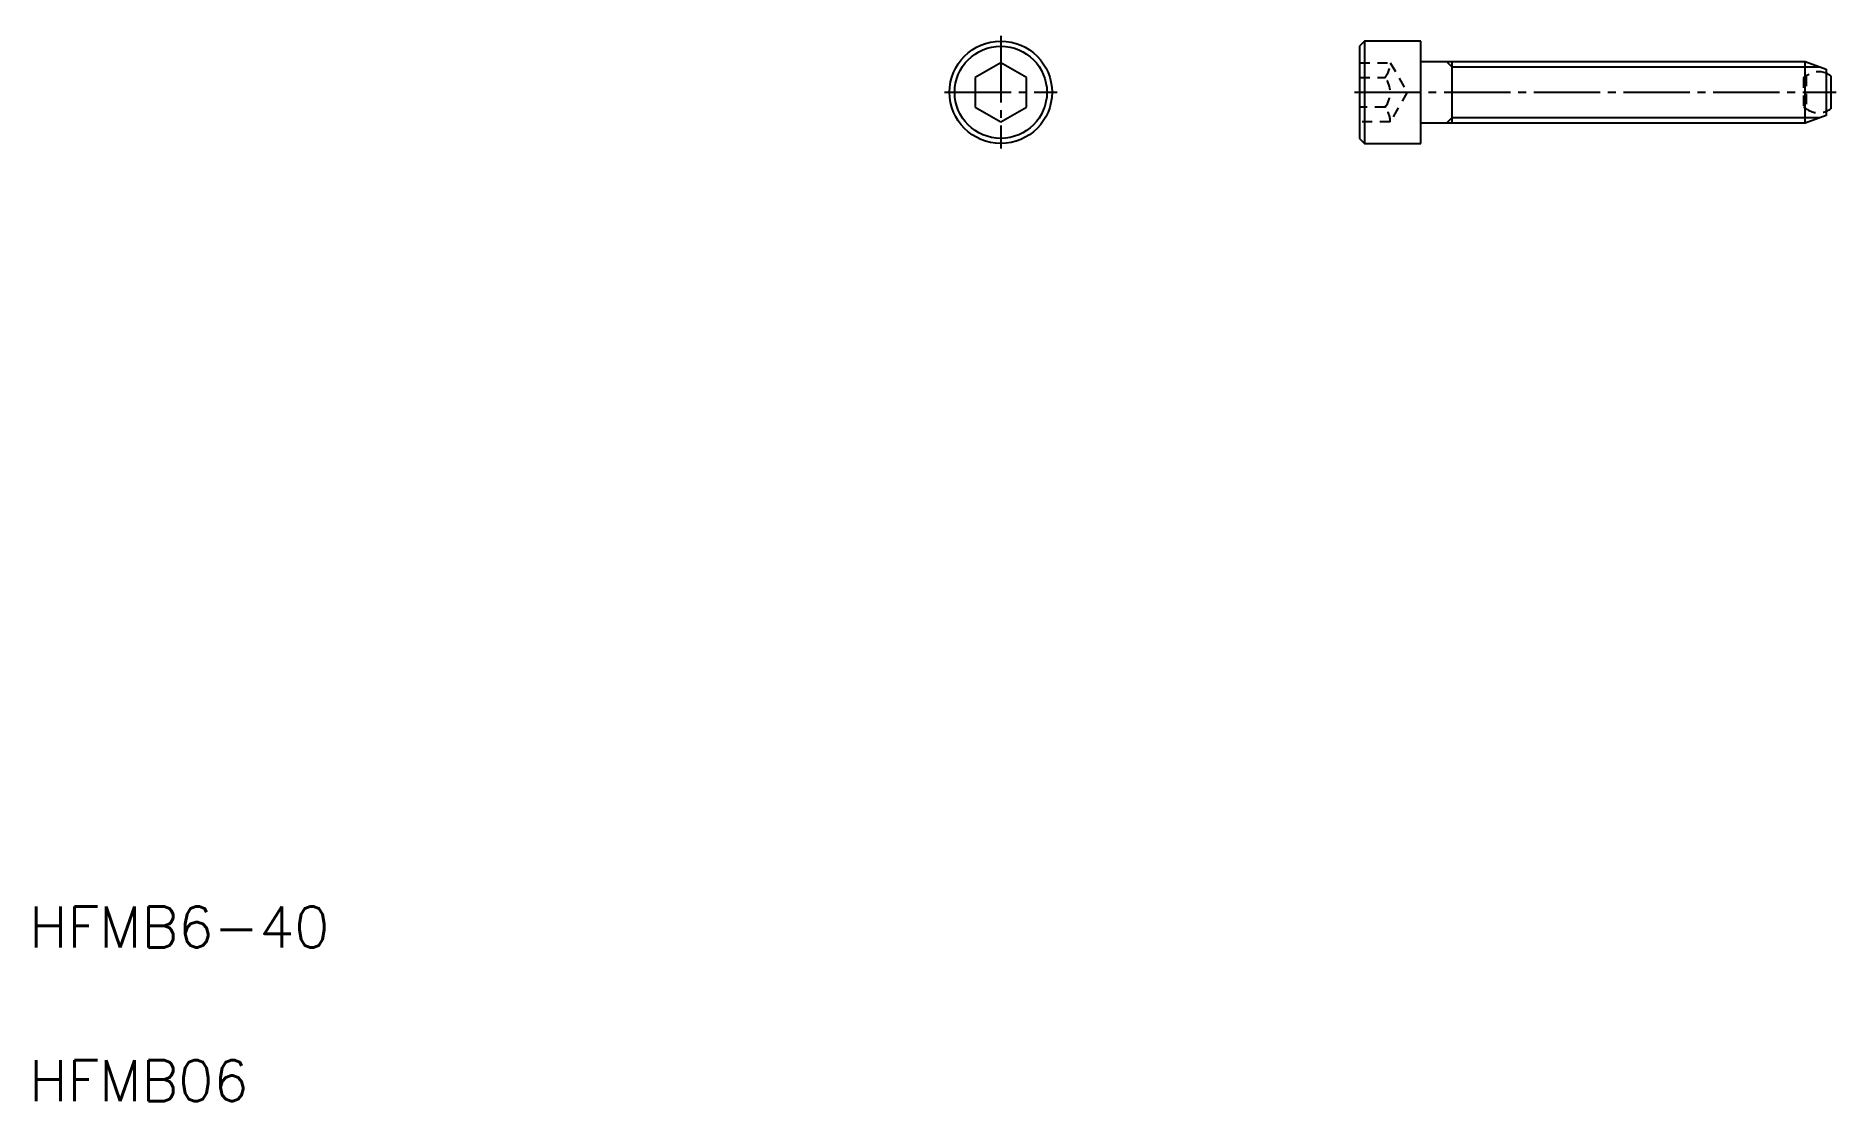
# Model space of a CAD drawing. Extents: x 11 to 186, y 10 to 114.
import ezdxf

# ---------------------------------------------------------------- set-up
doc = ezdxf.new("R2010")
doc.units = 0
doc.header["$LTSCALE"] = 0.5
doc.linetypes.add('CENTER', pattern=[17.5, 13, -1.5, 1.5, -1.5])
doc.linetypes.add('DASHED', pattern=[3.5, 2, -1.5])
doc.layers.get('0').update_dxf_attribs({"linetype": 'CONTINUOUS'})
doc.layers.add('CENTER', color=1, linetype='CENTER')
doc.styles.get("Standard").update_dxf_attribs({"font": 'txt.shx'})

msp = doc.modelspace()

# ---------------------------------------------------------------- linework, layer by layer
for p, q in [((140.331727, 113.494286), (139.831727, 112.994286)), ((139.831727, 112.994286), (139.831727, 103.994286)), ((145.831727, 113.494286), (140.331727, 113.494286)), ((140.331727, 113.494286), (140.331727, 103.494286)), ((145.831727, 103.494286), (145.831727, 113.494286)), ((104.831727, 111.381038), (102.331727, 109.937662)), ((107.331727, 109.937662), (104.831727, 111.381038)), ((145.831727, 111.494286), (183.321119, 111.494286)), ((148.831727, 111.494286), (148.831727, 105.494286)), ((183.321119, 105.494286), (183.321119, 111.494286)), ((183.321119, 111.494286), (185.381727, 110.744286)), ((185.381727, 110.744286), (185.381727, 106.244286)), ((102.331727, 109.937662), (102.331727, 107.050911)), ((107.331727, 107.050911), (107.331727, 109.937662)), ((185.831727, 110.094286), (185.831727, 106.894286)), ((102.331727, 107.050911), (104.831727, 105.607535)), ((104.831727, 105.607535), (107.331727, 107.050911)), ((183.321119, 105.494286), (145.831727, 105.494286)), ((166.763293, 105.994286), (166.763393, 105.994286)), ((175.729075, 105.994286), (175.729075, 105.994386)), ((185.381727, 106.244286), (183.321119, 105.494286)), ((139.831727, 103.994286), (140.331727, 103.494286)), ((140.331727, 103.494286), (145.831727, 103.494286))]:
    msp.add_line(p, q)
at = {"color": 3, "linetype": 'DASHED'}
for p, q in [((139.831727, 111.381038), (142.831727, 111.381038)), ((142.831727, 111.381038), (144.498394, 108.494286)), ((139.831727, 109.937662), (142.331727, 109.937662)), ((183.171727, 109.933786), (183.171727, 107.054786)), ((183.431727, 110.094286), (183.431727, 106.894286)), ((144.498394, 108.494286), (142.831727, 105.607535)), ((142.331727, 107.050911), (139.831727, 107.050911)), ((142.831727, 105.607535), (139.831727, 105.607535))]:
    msp.add_line(p, q, dxfattribs=at)
at = {"color": 3}
for p, q in [((148.331727, 111.494286), (148.831727, 110.994286)), ((148.831727, 110.994286), (184.694858, 110.994286)), ((148.831727, 105.994286), (148.331727, 105.494286)), ((184.694858, 105.994286), (148.831727, 105.994286))]:
    msp.add_line(p, q, dxfattribs=at)
for radius in [5, 4.5]:
    msp.add_circle((104.831727, 108.494286), radius)
at = {"color": 3, "linetype": 'DASHED'}
for centre, radius, start, end in [((140.501727, 111.379883), 2.33, 321.758392, 0.028397), ((140.498394, 108.494286), 2.333333, 321.786789, 38.213211), ((183.834129, 109.151579), 1.025, 113.115572, 130.259133), ((184.631727, 108.494286), 2, 67.975687, 126.869898), ((140.501727, 105.60869), 2.33, 359.971603, 38.241608), ((183.834129, 107.836994), 1.025, 229.740867, 246.884428), ((184.631727, 108.494286), 2, 233.130102, 292.024313)]:
    msp.add_arc(centre, radius, start, end, dxfattribs=at)
for start, end in [(53.130102, 67.975687), (292.024313, 306.869898)]:
    msp.add_arc((184.631727, 108.494286), 2, start, end)
at = {"layer": 'CENTER'}
for p, q in [((104.831727, 113.994286), (104.831727, 102.994286)), ((99.331727, 108.494286), (110.331727, 108.494286)), ((139.331727, 108.494286), (186.331727, 108.494286))]:
    msp.add_line(p, q, dxfattribs=at)

# ---------------------------------------------------------------- texts
for s, p in [('HFMB6-40', (10, 25)), ('HFMB06', (10, 10))]:
    msp.add_text(s, height=4).set_placement(p)

doc.saveas('drawing.dxf')
